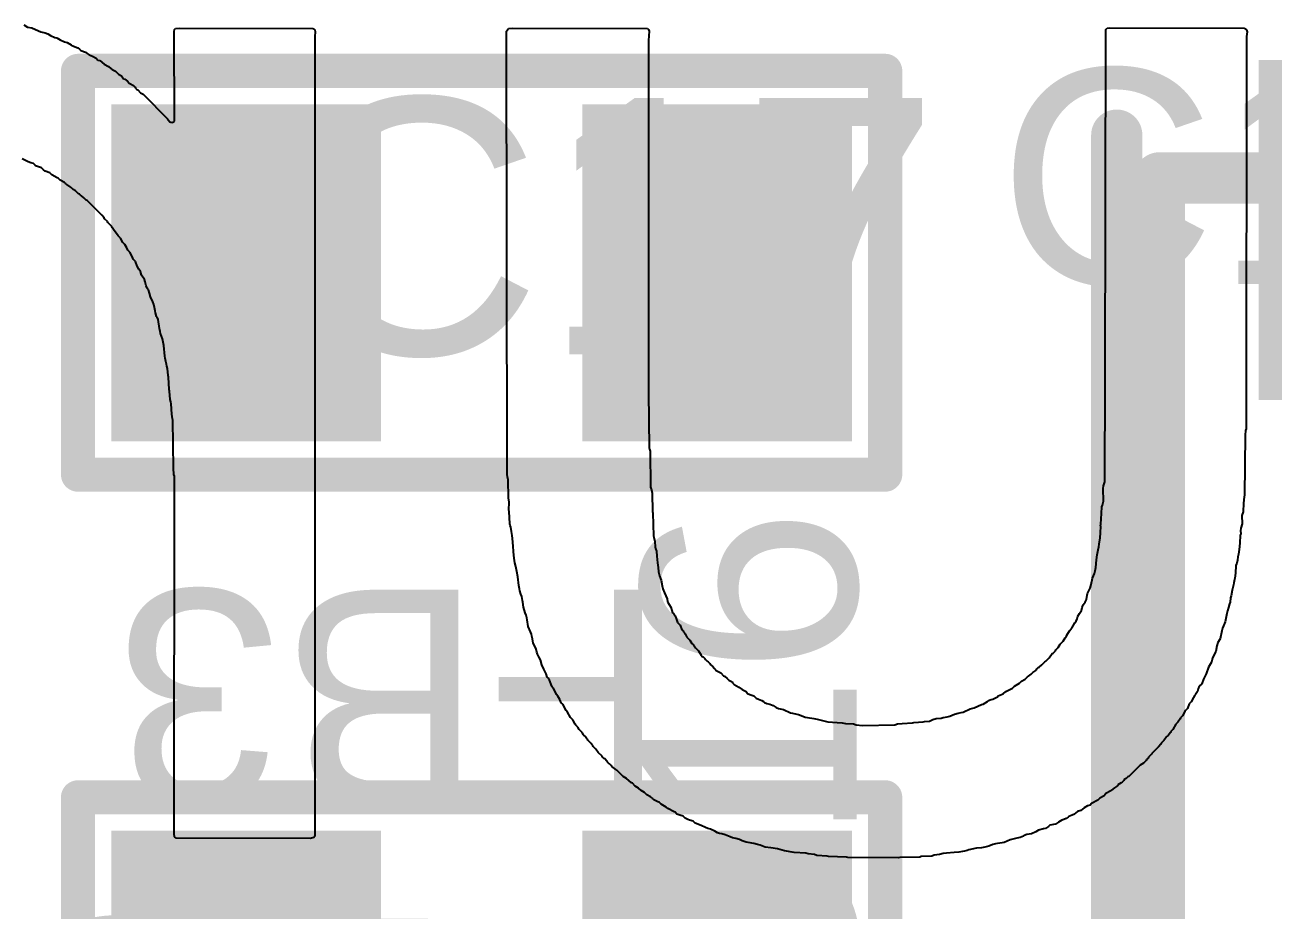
# Model space of a CAD drawing. Header units: inches. Extents: x -0.3 to 12.2, y -3.2 to 4.4.
# Drawn here: x 2.9012 to 3.0473, y 1.8039 to 1.9074 of the extents above; entities that cross this region are included whole.
import ezdxf

# ---------------------------------------------------------------- set-up
doc = ezdxf.new("R2010")
doc.units = ezdxf.units.IN
doc.header["$MEASUREMENT"] = 0
for name, color, linetype in [('Board Layer Stack Bottom Overlay', 54, 'Continuous'), ('Top Assembly', 6, 'Continuous'), ('Top Overlay', 2, 'Continuous'), ('Top Paste', 8, 'Continuous'), ('Top Solder', 216, 'Continuous'), ('TOP_L1', 1, 'Continuous')]:
    doc.layers.add(name, color=color, linetype=linetype)
doc.styles.add('Arial', font='', dxfattribs={"height": 0.2})
doc.styles.get('Arial').set_extended_font_data('Arial')

# ---------------------------------------------------------------- blocks, each defined once
blk = doc.blocks.new('FB0603_304')
at = {"layer": 'Top Paste'}
for points in [[(-0.04134, 0.01772), (-0.01378, 0.01772), (-0.01378, -0.01772), (-0.04134, -0.01772)], [(0.01378, 0.01772), (0.04134, 0.01772), (0.04134, -0.01772), (0.01378, -0.01772)]]:
    blk.add_hatch(color=8, dxfattribs=at).paths.add_polyline_path(points)
at = {"layer": 'Top Solder'}
for points in [[(-0.04334, 0.01972), (-0.01178, 0.01972), (-0.01178, -0.01972), (-0.04334, -0.01972)], [(0.01178, 0.01972), (0.04334, 0.01972), (0.04334, -0.01972), (0.01178, -0.01972)]]:
    blk.add_hatch(color=216, dxfattribs=at).paths.add_polyline_path(points)
at = {"layer": 'TOP_L1'}
for points in [[(-0.04134, 0.01772), (-0.01378, 0.01772), (-0.01378, -0.01772), (-0.04134, -0.01772)], [(0.01378, 0.01772), (0.04134, 0.01772), (0.04134, -0.01772), (0.01378, -0.01772)]]:
    blk.add_hatch(color=1, dxfattribs=at).paths.add_polyline_path(points)
at = {"layer": 'Top Assembly'}
for points in [[(-0.04724, 0.02362, 0.004, 0.004, 0), (-0.04724, -0.02362, 0.004, 0.004, 0)], [(0.04724, 0.02362, 0.004, 0.004, 0), (-0.04724, 0.02362, 0.004, 0.004, 0)], [(0.04724, 0.02362, 0.004, 0.004, 0), (0.04724, -0.02362, 0.004, 0.004, 0)], [(0.04724, -0.02362, 0.004, 0.004, 0), (-0.04724, -0.02362, 0.004, 0.004, 0)]]:
    blk.add_lwpolyline(points, format="xyseb", dxfattribs=at)
for points in [[(-0.04824, 0.02362, 0.002, 0.002, 1), (-0.04624, 0.02362, 0.002, 0.002, 1)], [(-0.04824, 0.02362, 0.002, 0.002, 1), (-0.04624, 0.02362, 0.002, 0.002, 1)], [(0.04624, 0.02362, 0.002, 0.002, 1), (0.04824, 0.02362, 0.002, 0.002, 1)], [(0.04624, 0.02362, 0.002, 0.002, 1), (0.04824, 0.02362, 0.002, 0.002, 1)], [(-0.04824, -0.02362, 0.002, 0.002, 1), (-0.04624, -0.02362, 0.002, 0.002, 1)], [(-0.04824, -0.02362, 0.002, 0.002, 1), (-0.04624, -0.02362, 0.002, 0.002, 1)], [(0.04624, -0.02362, 0.002, 0.002, 1), (0.04824, -0.02362, 0.002, 0.002, 1)], [(0.04624, -0.02362, 0.002, 0.002, 1), (0.04824, -0.02362, 0.002, 0.002, 1)]]:
    blk.add_lwpolyline(points, format="xyseb", close=True, dxfattribs=at)
at = {"layer": 'Top Overlay'}
for points in [[(-0.04724, 0.02362, 0.004, 0.004, 0), (-0.04724, -0.02362, 0.004, 0.004, 0)], [(0.04724, 0.02362, 0.004, 0.004, 0), (-0.04724, 0.02362, 0.004, 0.004, 0)], [(0.04724, 0.02362, 0.004, 0.004, 0), (0.04724, -0.02362, 0.004, 0.004, 0)], [(0.04724, -0.02362, 0.004, 0.004, 0), (-0.04724, -0.02362, 0.004, 0.004, 0)]]:
    blk.add_lwpolyline(points, format="xyseb", dxfattribs=at)
for points in [[(-0.04824, 0.02362, 0.002, 0.002, 1), (-0.04624, 0.02362, 0.002, 0.002, 1)], [(-0.04824, 0.02362, 0.002, 0.002, 1), (-0.04624, 0.02362, 0.002, 0.002, 1)], [(0.04624, 0.02362, 0.002, 0.002, 1), (0.04824, 0.02362, 0.002, 0.002, 1)], [(0.04624, 0.02362, 0.002, 0.002, 1), (0.04824, 0.02362, 0.002, 0.002, 1)], [(-0.04824, -0.02362, 0.002, 0.002, 1), (-0.04624, -0.02362, 0.002, 0.002, 1)], [(-0.04824, -0.02362, 0.002, 0.002, 1), (-0.04624, -0.02362, 0.002, 0.002, 1)], [(0.04624, -0.02362, 0.002, 0.002, 1), (0.04824, -0.02362, 0.002, 0.002, 1)], [(0.04624, -0.02362, 0.002, 0.002, 1), (0.04824, -0.02362, 0.002, 0.002, 1)]]:
    blk.add_lwpolyline(points, format="xyseb", close=True, dxfattribs=at)
at = {"layer": 'Top Assembly', "style": 'Arial'}
blk.add_text('FB3', height=0.03, dxfattribs=at).set_placement((-0.02276, -0.00941))
blk = doc.blocks.new('C0603_401')
at = {"layer": 'Top Paste'}
for points in [[(-0.04134, 0.01772), (-0.01378, 0.01772), (-0.01378, -0.01772), (-0.04134, -0.01772)], [(0.01378, 0.01772), (0.04134, 0.01772), (0.04134, -0.01772), (0.01378, -0.01772)]]:
    blk.add_hatch(color=8, dxfattribs=at).paths.add_polyline_path(points)
at = {"layer": 'Top Solder'}
for points in [[(-0.04334, 0.01972), (-0.01178, 0.01972), (-0.01178, -0.01972), (-0.04334, -0.01972)], [(0.01178, 0.01972), (0.04334, 0.01972), (0.04334, -0.01972), (0.01178, -0.01972)]]:
    blk.add_hatch(color=216, dxfattribs=at).paths.add_polyline_path(points)
at = {"layer": 'TOP_L1'}
for points in [[(-0.04134, 0.01772), (-0.01378, 0.01772), (-0.01378, -0.01772), (-0.04134, -0.01772)], [(0.01378, 0.01772), (0.04134, 0.01772), (0.04134, -0.01772), (0.01378, -0.01772)]]:
    blk.add_hatch(color=1, dxfattribs=at).paths.add_polyline_path(points)
at = {"layer": 'Top Assembly'}
for points in [[(-0.04724, 0.02362, 0.004, 0.004, 0), (0.04724, 0.02362, 0.004, 0.004, 0)], [(-0.04724, -0.02362, 0.004, 0.004, 0), (-0.04724, 0.02362, 0.004, 0.004, 0)], [(0.04724, -0.02362, 0.004, 0.004, 0), (0.04724, 0.02362, 0.004, 0.004, 0)], [(-0.04724, -0.02362, 0.004, 0.004, 0), (0.04724, -0.02362, 0.004, 0.004, 0)]]:
    blk.add_lwpolyline(points, format="xyseb", dxfattribs=at)
for points in [[(-0.04824, 0.02362, 0.002, 0.002, 1), (-0.04624, 0.02362, 0.002, 0.002, 1)], [(-0.04824, 0.02362, 0.002, 0.002, 1), (-0.04624, 0.02362, 0.002, 0.002, 1)], [(0.04624, 0.02362, 0.002, 0.002, 1), (0.04824, 0.02362, 0.002, 0.002, 1)], [(0.04624, 0.02362, 0.002, 0.002, 1), (0.04824, 0.02362, 0.002, 0.002, 1)], [(-0.04824, -0.02362, 0.002, 0.002, 1), (-0.04624, -0.02362, 0.002, 0.002, 1)], [(-0.04824, -0.02362, 0.002, 0.002, 1), (-0.04624, -0.02362, 0.002, 0.002, 1)], [(0.04624, -0.02362, 0.002, 0.002, 1), (0.04824, -0.02362, 0.002, 0.002, 1)], [(0.04624, -0.02362, 0.002, 0.002, 1), (0.04824, -0.02362, 0.002, 0.002, 1)]]:
    blk.add_lwpolyline(points, format="xyseb", close=True, dxfattribs=at)
at = {"layer": 'Top Overlay'}
for points in [[(-0.04724, -0.02362, 0.004, 0.004, 0), (-0.04724, 0.02362, 0.004, 0.004, 0)], [(-0.04724, 0.02362, 0.004, 0.004, 0), (0.04724, 0.02362, 0.004, 0.004, 0)], [(0.04724, -0.02362, 0.004, 0.004, 0), (0.04724, 0.02362, 0.004, 0.004, 0)], [(-0.04724, -0.02362, 0.004, 0.004, 0), (0.04724, -0.02362, 0.004, 0.004, 0)]]:
    blk.add_lwpolyline(points, format="xyseb", dxfattribs=at)
for points in [[(-0.04824, 0.02362, 0.002, 0.002, 1), (-0.04624, 0.02362, 0.002, 0.002, 1)], [(-0.04824, 0.02362, 0.002, 0.002, 1), (-0.04624, 0.02362, 0.002, 0.002, 1)], [(0.04624, 0.02362, 0.002, 0.002, 1), (0.04824, 0.02362, 0.002, 0.002, 1)], [(0.04624, 0.02362, 0.002, 0.002, 1), (0.04824, 0.02362, 0.002, 0.002, 1)], [(-0.04824, -0.02362, 0.002, 0.002, 1), (-0.04624, -0.02362, 0.002, 0.002, 1)], [(-0.04824, -0.02362, 0.002, 0.002, 1), (-0.04624, -0.02362, 0.002, 0.002, 1)], [(0.04624, -0.02362, 0.002, 0.002, 1), (0.04824, -0.02362, 0.002, 0.002, 1)], [(0.04624, -0.02362, 0.002, 0.002, 1), (0.04824, -0.02362, 0.002, 0.002, 1)]]:
    blk.add_lwpolyline(points, format="xyseb", close=True, dxfattribs=at)
at = {"layer": 'Top Assembly', "style": 'Arial'}
blk.add_text('C17', height=0.03, dxfattribs=at).set_placement((-0.0232, -0.00956))
blk = doc.blocks.new('SO8_MUN12AD_DEA_424')
at = {"layer": 'Top Solder'}
blk.add_hatch(color=216, dxfattribs=at).paths.add_polyline_path([(-0.07081, -0.02737), (-0.031, -0.02737), (-0.031, -0.0494), (-0.07081, -0.0494)])
at = {"layer": 'Top Assembly'}
for points in [[(-0.057, -0.061, 0.006, 0.006, 0), (-0.057, 0.061, 0.006, 0.006, 0)], [(0.057, -0.061, 0.006, 0.006, 0), (-0.057, -0.061, 0.006, 0.006, 0)]]:
    blk.add_lwpolyline(points, format="xyseb", dxfattribs=at)
blk.add_lwpolyline([(-0.0585, -0.061, 0.003, 0.003, 1), (-0.0555, -0.061, 0.003, 0.003, 1)], format="xyseb", close=True, dxfattribs=at)
blk.add_lwpolyline([(-0.0585, -0.061, 0.003, 0.003, 1), (-0.0555, -0.061, 0.003, 0.003, 1)], format="xyseb", close=True, dxfattribs=at)
at = {"layer": 'Top Overlay'}
blk.add_lwpolyline([(0.062, -0.066, 0.006, 0.006, 0), (-0.062, -0.066, 0.006, 0.006, 0)], format="xyseb", dxfattribs=at)
blk.add_lwpolyline([(-0.0635, -0.066, 0.003, 0.003, 1), (-0.0605, -0.066, 0.003, 0.003, 1)], format="xyseb", close=True, dxfattribs=at)

msp = doc.modelspace()

# ---------------------------------------------------------------- linework, layer by layer
at = {"layer": 'Board Layer Stack Bottom Overlay'}
for p, q in [((2.90108, 1.90741), (2.9015, 1.90716)), ((2.9015, 1.90716), (2.90199, 1.90707)), ((2.90199, 1.90707), (2.90244, 1.9069)), ((2.90244, 1.9069), (2.90307, 1.90662)), ((2.90307, 1.90662), (2.90355, 1.90648)), ((2.91866, 1.90665), (2.91872, 1.90687)), ((2.91869, 1.89616), (2.91866, 1.90665)), ((2.91872, 1.90687), (2.91883, 1.90699)), ((2.91883, 1.90699), (2.91923, 1.90704)), ((2.91923, 1.90704), (2.93491, 1.90699)), ((2.93491, 1.90699), (2.93511, 1.90684)), ((2.93511, 1.90684), (2.93517, 1.90662)), ((2.93517, 1.90662), (2.93511, 1.90605)), ((2.95755, 1.90667), (2.95781, 1.90699)), ((2.95758, 1.90642), (2.95755, 1.90667)), ((2.95781, 1.90699), (2.95821, 1.90704)), ((2.95821, 1.90704), (2.97406, 1.90699)), ((2.97406, 1.90699), (2.9742, 1.9069)), ((2.9742, 1.9069), (2.97426, 1.90667)), ((2.97426, 1.90667), (2.9742, 1.90559)), ((3.02766, 1.86577), (3.02772, 1.9069)), ((3.02772, 1.9069), (3.02786, 1.90704)), ((3.02786, 1.90704), (3.02817, 1.90707)), ((3.02817, 1.90707), (3.04391, 1.90702)), ((3.04391, 1.90702), (3.04419, 1.90684)), ((3.04419, 1.90684), (3.04425, 1.90662)), ((3.04425, 1.90662), (3.04419, 1.90605)), ((2.90355, 1.90648), (2.90386, 1.90639)), ((2.90386, 1.90639), (2.90418, 1.90619)), ((2.90418, 1.90619), (2.90469, 1.90596)), ((2.90469, 1.90596), (2.90491, 1.90591)), ((2.90491, 1.90591), (2.90531, 1.90568)), ((2.90531, 1.90568), (2.90582, 1.90545)), ((2.90582, 1.90545), (2.90614, 1.90537)), ((2.90614, 1.90537), (2.90659, 1.90508)), ((2.90659, 1.90508), (2.90667, 1.905)), ((2.93511, 1.90605), (2.93514, 1.8125)), ((2.95764, 1.85483), (2.95758, 1.90642)), ((2.9742, 1.90559), (2.9742, 1.86446)), ((3.04419, 1.90605), (3.04414, 1.86014)), ((2.90667, 1.905), (2.90739, 1.90474)), ((2.90739, 1.90474), (2.90758, 1.9046)), ((2.90758, 1.9046), (2.90775, 1.90443)), ((2.90775, 1.90443), (2.90829, 1.90423)), ((2.90829, 1.90423), (2.90849, 1.90409)), ((2.90849, 1.90409), (2.90861, 1.90398)), ((2.90861, 1.90398), (2.90872, 1.90392)), ((2.90872, 1.90392), (2.90912, 1.90375)), ((2.90912, 1.90375), (2.90952, 1.90352)), ((2.90952, 1.90352), (2.90974, 1.90329)), ((2.90974, 1.90329), (2.90997, 1.90324)), ((2.90997, 1.90324), (2.91048, 1.90284)), ((2.91048, 1.90284), (2.91099, 1.90256)), ((2.91099, 1.90256), (2.91128, 1.90227)), ((2.91128, 1.90227), (2.91139, 1.90221)), ((2.91139, 1.90221), (2.91179, 1.90199)), ((2.91179, 1.90199), (2.91213, 1.90165)), ((2.91213, 1.90165), (2.9125, 1.90145)), ((2.9125, 1.90145), (2.91256, 1.90133)), ((2.91256, 1.90133), (2.91275, 1.90113)), ((2.91275, 1.90113), (2.91287, 1.90108)), ((2.91287, 1.90108), (2.91318, 1.90082)), ((2.91318, 1.90082), (2.91338, 1.90062)), ((2.91338, 1.90062), (2.91349, 1.90057)), ((2.91349, 1.90057), (2.91389, 1.90034)), ((2.91389, 1.90034), (2.91409, 1.90014)), ((2.91409, 1.90014), (2.91415, 1.90003)), ((2.91415, 1.90003), (2.91429, 1.89988)), ((2.91429, 1.89988), (2.9144, 1.89983)), ((2.9144, 1.89983), (2.91474, 1.89949)), ((2.91474, 1.89949), (2.91503, 1.89932)), ((2.91503, 1.89932), (2.91506, 1.89929)), ((2.91506, 1.89929), (2.9179, 1.89645)), ((2.9179, 1.89645), (2.91795, 1.89633)), ((2.91795, 1.89633), (2.91815, 1.89608)), ((2.91815, 1.89608), (2.91838, 1.89602)), ((2.91838, 1.89602), (2.91861, 1.89608)), ((2.91861, 1.89608), (2.91869, 1.89616)), ((2.90159, 1.89139), (2.90088, 1.89176)), ((2.90187, 1.89128), (2.90159, 1.89139)), ((2.90219, 1.89119), (2.90187, 1.89128)), ((2.9023, 1.89108), (2.90219, 1.89119)), ((2.90241, 1.89102), (2.9023, 1.89108)), ((2.90253, 1.89091), (2.90241, 1.89102)), ((2.90315, 1.89068), (2.90253, 1.89091)), ((2.90338, 1.89045), (2.90315, 1.89068)), ((2.90358, 1.89031), (2.90338, 1.89045)), ((2.90412, 1.89011), (2.90358, 1.89031)), ((2.90435, 1.88989), (2.90412, 1.89011)), ((2.90497, 1.88954), (2.90435, 1.88989)), ((2.90508, 1.88949), (2.90497, 1.88954)), ((2.90531, 1.88926), (2.90508, 1.88949)), ((2.90582, 1.88898), (2.90531, 1.88926)), ((2.90594, 1.88892), (2.90582, 1.88898)), ((2.90599, 1.88881), (2.90594, 1.88892)), ((2.90611, 1.88875), (2.90599, 1.88881)), ((2.9065, 1.88847), (2.90611, 1.88875)), ((2.90662, 1.88841), (2.9065, 1.88847)), ((2.90685, 1.88818), (2.90662, 1.88841)), ((2.90713, 1.88801), (2.90685, 1.88818)), ((2.90747, 1.88767), (2.90713, 1.88801)), ((2.90758, 1.88761), (2.90747, 1.88767)), ((2.9077, 1.8875), (2.90758, 1.88761)), ((2.90781, 1.88744), (2.9077, 1.8875)), ((2.90807, 1.88719), (2.90781, 1.88744)), ((2.90838, 1.88693), (2.90807, 1.88719)), ((2.90849, 1.88687), (2.90838, 1.88693)), ((2.9102, 1.88517), (2.90849, 1.88687)), ((2.91045, 1.88486), (2.9102, 1.88517)), ((2.91051, 1.88474), (2.91045, 1.88486)), ((2.91085, 1.8844), (2.91051, 1.88474)), ((2.91091, 1.88429), (2.91085, 1.8844)), ((2.91136, 1.88383), (2.91091, 1.88429)), ((2.91142, 1.88372), (2.91136, 1.88383)), ((2.91165, 1.88338), (2.91142, 1.88372)), ((2.91204, 1.88287), (2.91165, 1.88338)), ((2.9121, 1.88276), (2.91204, 1.88287)), ((2.91238, 1.88247), (2.9121, 1.88276)), ((2.91267, 1.88196), (2.91238, 1.88247)), ((2.9129, 1.88173), (2.91267, 1.88196)), ((2.91312, 1.88133), (2.9129, 1.88173)), ((2.91324, 1.88105), (2.91312, 1.88133)), ((2.91346, 1.88082), (2.91324, 1.88105)), ((2.91363, 1.88054), (2.91346, 1.88082)), ((2.91381, 1.88014), (2.91363, 1.88054)), ((2.91386, 1.88003), (2.91381, 1.88014)), ((2.91398, 1.87991), (2.91386, 1.88003)), ((2.91412, 1.87972), (2.91398, 1.87991)), ((2.91432, 1.87918), (2.91412, 1.87972)), ((2.91454, 1.87884), (2.91432, 1.87918)), ((2.91471, 1.87855), (2.91454, 1.87884)), ((2.91483, 1.87815), (2.91471, 1.87855)), ((2.91517, 1.87764), (2.91483, 1.87815)), ((2.91528, 1.87736), (2.91517, 1.87764)), ((2.9154, 1.8769), (2.91528, 1.87736)), ((2.91551, 1.87662), (2.9154, 1.8769)), ((2.91557, 1.87651), (2.91551, 1.87662)), ((2.91565, 1.87642), (2.91557, 1.87651)), ((2.91579, 1.87605), (2.91565, 1.87642)), ((2.91591, 1.8756), (2.91579, 1.87605)), ((2.91616, 1.875), (2.91591, 1.8756)), ((2.91628, 1.87472), (2.91616, 1.875)), ((2.91636, 1.87435), (2.91628, 1.87472)), ((2.91642, 1.87395), (2.91636, 1.87435)), ((2.91648, 1.87372), (2.91642, 1.87395)), ((2.91659, 1.87332), (2.91648, 1.87372)), ((2.91667, 1.87324), (2.91659, 1.87332)), ((2.91679, 1.87295), (2.91667, 1.87324)), ((2.91696, 1.87188), (2.91679, 1.87295)), ((2.91702, 1.87153), (2.91696, 1.87188)), ((2.91707, 1.87131), (2.91702, 1.87153)), ((2.9173, 1.87068), (2.91707, 1.87131)), ((2.91738, 1.87031), (2.9173, 1.87068)), ((2.91744, 1.86992), (2.91738, 1.87031)), ((2.91755, 1.86867), (2.91744, 1.86992)), ((2.91761, 1.86844), (2.91755, 1.86867)), ((2.91767, 1.86804), (2.91761, 1.86844)), ((2.91775, 1.86773), (2.91767, 1.86804)), ((2.91781, 1.8675), (2.91775, 1.86773)), ((2.91787, 1.86722), (2.91781, 1.8675)), ((2.91795, 1.86639), (2.91787, 1.86722)), ((2.91801, 1.86622), (2.91795, 1.86639)), ((2.91807, 1.86475), (2.91801, 1.86622)), ((3.0276, 1.85395), (3.02766, 1.86577)), ((2.91812, 1.86457), (2.91807, 1.86475)), ((2.91818, 1.86361), (2.91812, 1.86457)), ((2.9742, 1.86446), (2.9742, 1.8644)), ((2.9742, 1.8644), (2.97426, 1.85793)), ((2.91827, 1.8633), (2.91818, 1.86361)), ((2.91832, 1.86307), (2.91827, 1.8633)), ((2.91838, 1.86188), (2.91832, 1.86307)), ((2.91846, 1.86134), (2.91838, 1.86188)), ((2.91852, 1.86117), (2.91846, 1.86134)), ((2.91858, 1.85554), (2.91852, 1.86117)), ((3.04408, 1.85997), (3.04402, 1.8594)), ((3.04414, 1.86014), (3.04408, 1.85997)), ((3.04402, 1.8594), (3.04397, 1.85236)), ((2.97426, 1.85793), (2.97431, 1.85776)), ((2.97431, 1.85776), (2.97437, 1.85753)), ((2.97437, 1.85753), (2.97443, 1.85333)), ((2.91863, 1.8548), (2.91858, 1.85554)), ((2.91869, 1.85463), (2.91863, 1.8548)), ((2.91866, 1.81279), (2.91869, 1.85463)), ((2.95769, 1.85455), (2.95764, 1.85483)), ((2.95775, 1.85421), (2.95769, 1.85455)), ((2.95781, 1.8521), (2.95775, 1.85421)), ((3.02746, 1.85347), (3.0276, 1.85395)), ((2.97443, 1.85333), (2.97454, 1.85304)), ((2.97454, 1.85304), (2.9746, 1.85264)), ((2.9746, 1.85264), (2.97465, 1.85048)), ((3.02741, 1.85318), (3.02746, 1.85347)), ((3.02743, 1.85168), (3.02741, 1.85318)), ((2.95786, 1.85159), (2.95781, 1.8521)), ((2.95784, 1.85065), (2.95786, 1.85159)), ((3.02721, 1.85026), (3.02726, 1.85105)), ((3.02726, 1.85105), (3.02732, 1.85122)), ((3.02732, 1.85122), (3.02743, 1.85168)), ((3.04385, 1.85145), (3.0438, 1.85043)), ((3.04391, 1.85219), (3.04385, 1.85145)), ((3.04397, 1.85236), (3.04391, 1.85219)), ((2.95789, 1.85048), (2.95784, 1.85065)), ((2.95795, 1.84906), (2.95789, 1.85048)), ((2.97465, 1.85048), (2.97471, 1.85031)), ((2.97471, 1.85031), (2.97477, 1.84764)), ((3.02715, 1.84901), (3.02721, 1.85026)), ((3.0438, 1.85043), (3.04363, 1.85003)), ((3.04363, 1.85003), (3.04366, 1.84904)), ((2.95801, 1.84884), (2.95795, 1.84906)), ((2.95806, 1.84867), (2.95801, 1.84884)), ((2.95815, 1.84813), (2.95806, 1.84867)), ((2.95821, 1.84767), (2.95815, 1.84813)), ((3.02709, 1.84884), (3.02715, 1.84901)), ((3.02715, 1.84878), (3.02709, 1.84884)), ((3.02709, 1.84798), (3.02715, 1.84878)), ((3.04351, 1.84855), (3.04348, 1.84824)), ((3.04348, 1.84824), (3.04351, 1.84787)), ((3.04366, 1.84904), (3.04351, 1.84855)), ((2.95826, 1.84733), (2.95821, 1.84767)), ((2.95832, 1.84688), (2.95826, 1.84733)), ((2.95843, 1.84534), (2.95832, 1.84688)), ((2.97477, 1.84764), (2.97482, 1.84747)), ((2.97482, 1.84747), (2.97491, 1.84699)), ((2.97491, 1.84699), (2.97497, 1.84637)), ((3.02689, 1.84637), (3.02695, 1.84665)), ((3.02695, 1.84665), (3.02704, 1.84742)), ((3.02704, 1.84742), (3.02709, 1.84798)), ((3.0434, 1.84679), (3.04334, 1.84605)), ((3.04346, 1.8477), (3.0434, 1.84679)), ((3.04351, 1.84787), (3.04346, 1.8477)), ((2.95849, 1.84477), (2.95843, 1.84534)), ((2.97497, 1.84637), (2.97502, 1.84614)), ((2.97502, 1.84614), (2.97511, 1.84583)), ((2.97511, 1.84583), (2.97517, 1.84526)), ((2.97517, 1.84526), (2.97525, 1.84449)), ((3.02661, 1.84483), (3.02672, 1.8454)), ((3.02672, 1.8454), (3.02684, 1.84602)), ((3.02684, 1.84602), (3.02689, 1.84637)), ((3.04317, 1.8452), (3.04312, 1.8448)), ((3.04326, 1.84551), (3.04317, 1.8452)), ((3.04334, 1.84605), (3.04326, 1.84551)), ((2.95855, 1.84449), (2.95849, 1.84477)), ((2.95866, 1.84404), (2.95855, 1.84449)), ((2.95877, 1.84347), (2.95866, 1.84404)), ((2.97525, 1.84449), (2.97531, 1.84392)), ((2.97531, 1.84392), (2.97536, 1.84341)), ((3.02647, 1.84355), (3.02653, 1.84395)), ((3.02653, 1.84395), (3.02661, 1.84483)), ((3.04295, 1.84418), (3.04289, 1.84327)), ((3.04306, 1.84446), (3.04295, 1.84418)), ((3.04312, 1.8448), (3.04306, 1.84446)), ((2.95889, 1.84284), (2.95877, 1.84347)), ((2.959, 1.84182), (2.95889, 1.84284)), ((2.97536, 1.84341), (2.97548, 1.84296)), ((2.97548, 1.84296), (2.97568, 1.84247)), ((2.97568, 1.84247), (2.97579, 1.84179)), ((3.02601, 1.84196), (3.02616, 1.84267)), ((3.02616, 1.84267), (3.02638, 1.84324)), ((3.02638, 1.84324), (3.02647, 1.84355)), ((3.04277, 1.84253), (3.04272, 1.84213)), ((3.04283, 1.8427), (3.04277, 1.84253)), ((3.04289, 1.84327), (3.04283, 1.8427)), ((2.95909, 1.84145), (2.959, 1.84182)), ((2.95914, 1.84122), (2.95909, 1.84145)), ((2.95926, 1.84083), (2.95914, 1.84122)), ((2.95937, 1.84054), (2.95926, 1.84083)), ((2.97579, 1.84179), (2.97588, 1.84142)), ((2.97588, 1.84142), (2.97605, 1.84097)), ((2.97605, 1.84097), (2.97636, 1.84026)), ((3.02553, 1.84068), (3.02559, 1.84091)), ((3.02559, 1.84091), (3.0259, 1.84151)), ((3.0259, 1.84151), (3.02601, 1.84196)), ((3.04249, 1.84128), (3.04238, 1.8406)), ((3.04266, 1.84191), (3.04249, 1.84128)), ((3.04272, 1.84213), (3.04266, 1.84191)), ((2.95943, 1.84009), (2.95937, 1.84054)), ((2.95948, 1.83986), (2.95943, 1.84009)), ((2.95954, 1.83929), (2.95948, 1.83986)), ((2.97636, 1.84026), (2.97641, 1.83992)), ((2.97641, 1.83992), (2.97681, 1.83929)), ((3.02496, 1.83926), (3.02508, 1.83955)), ((3.02508, 1.83955), (3.0253, 1.83989)), ((3.0253, 1.83989), (3.02545, 1.8402)), ((3.02545, 1.8402), (3.02553, 1.84068)), ((3.04221, 1.83969), (3.04209, 1.83924)), ((3.04226, 1.83986), (3.04221, 1.83969)), ((3.04232, 1.84037), (3.04226, 1.83986)), ((3.04238, 1.8406), (3.04232, 1.84037)), ((2.95974, 1.83864), (2.95954, 1.83929)), ((2.95985, 1.83835), (2.95974, 1.83864)), ((2.95994, 1.83804), (2.95985, 1.83835)), ((2.96, 1.83781), (2.95994, 1.83804)), ((2.97681, 1.83929), (2.9769, 1.83892)), ((2.9769, 1.83892), (2.97701, 1.83864)), ((2.97701, 1.83864), (2.97715, 1.8385)), ((2.97715, 1.8385), (2.97721, 1.83838)), ((2.97721, 1.83838), (2.97732, 1.83827)), ((2.97732, 1.83827), (2.97741, 1.83796)), ((2.97741, 1.83796), (2.97758, 1.8375)), ((3.02425, 1.83764), (3.02437, 1.83793)), ((3.02437, 1.83793), (3.02445, 1.83824)), ((3.02445, 1.83824), (3.02465, 1.83855)), ((3.02465, 1.83855), (3.02488, 1.83889)), ((3.02488, 1.83889), (3.02496, 1.83926)), ((3.04181, 1.83816), (3.04172, 1.83779)), ((3.04187, 1.83855), (3.04181, 1.83816)), ((3.04195, 1.83887), (3.04187, 1.83855)), ((3.04209, 1.83924), (3.04195, 1.83887)), ((2.96011, 1.83702), (2.96, 1.83781)), ((2.96036, 1.83642), (2.96011, 1.83702)), ((2.96048, 1.83614), (2.96036, 1.83642)), ((2.97758, 1.8375), (2.97789, 1.83719)), ((2.97789, 1.83719), (2.97809, 1.83665)), ((2.97809, 1.83665), (2.97823, 1.83651)), ((2.97823, 1.83651), (2.97829, 1.83639)), ((3.02317, 1.836), (3.02346, 1.83651)), ((3.02346, 1.83651), (3.02368, 1.83674)), ((3.02368, 1.83674), (3.02374, 1.83685)), ((3.02374, 1.83685), (3.02408, 1.83747)), ((3.02408, 1.83747), (3.02425, 1.83764)), ((3.0413, 1.83651), (3.0411, 1.83557)), ((3.04138, 1.83682), (3.0413, 1.83651)), ((3.0415, 1.8371), (3.04138, 1.83682)), ((3.04167, 1.83756), (3.0415, 1.8371)), ((3.04172, 1.83779), (3.04167, 1.83756)), ((2.96054, 1.83591), (2.96048, 1.83614)), ((2.96059, 1.83557), (2.96054, 1.83591)), ((2.96068, 1.83509), (2.96059, 1.83557)), ((2.96093, 1.83466), (2.96068, 1.83509)), ((2.97829, 1.83639), (2.9784, 1.83628)), ((2.9784, 1.83628), (2.97846, 1.83617)), ((2.97846, 1.83617), (2.97869, 1.83577)), ((2.97869, 1.83577), (2.97903, 1.83543)), ((2.97903, 1.83543), (2.97926, 1.83503)), ((2.97926, 1.83503), (2.97945, 1.83489)), ((3.02215, 1.83458), (3.02238, 1.83497)), ((3.02238, 1.83497), (3.02272, 1.83532)), ((3.02272, 1.83532), (3.02295, 1.83571)), ((3.02295, 1.83571), (3.02312, 1.83588)), ((3.02312, 1.83588), (3.02317, 1.836)), ((3.04084, 1.83514), (3.04073, 1.83475)), ((3.0411, 1.83557), (3.04084, 1.83514)), ((2.96105, 1.83438), (2.96093, 1.83466)), ((2.96113, 1.83401), (2.96105, 1.83438)), ((2.96119, 1.83378), (2.96113, 1.83401)), ((2.96133, 1.83347), (2.96119, 1.83378)), ((2.97945, 1.83489), (2.97968, 1.83455)), ((2.97968, 1.83455), (2.98005, 1.83418)), ((2.98005, 1.83418), (2.98034, 1.83367)), ((2.98034, 1.83367), (2.98048, 1.83353)), ((2.98048, 1.83353), (2.98059, 1.83347)), ((3.02107, 1.83338), (3.02144, 1.83387)), ((3.02144, 1.83387), (3.02155, 1.83392)), ((3.02155, 1.83392), (3.02181, 1.83418)), ((3.02181, 1.83418), (3.02187, 1.83429)), ((3.02187, 1.83429), (3.02215, 1.83458)), ((3.04059, 1.83409), (3.04022, 1.83338)), ((3.04073, 1.83475), (3.04059, 1.83409)), ((2.96156, 1.83313), (2.96133, 1.83347)), ((2.9617, 1.83253), (2.96156, 1.83313)), ((2.96193, 1.83202), (2.9617, 1.83253)), ((2.98059, 1.83347), (2.98079, 1.83327)), ((2.98079, 1.83327), (2.98085, 1.83316)), ((2.98085, 1.83316), (2.98105, 1.83296)), ((2.98105, 1.83296), (2.98116, 1.8329)), ((2.98116, 1.8329), (2.98136, 1.8327)), ((2.98136, 1.8327), (2.98141, 1.83259)), ((2.98141, 1.83259), (2.98156, 1.83245)), ((2.98156, 1.83245), (2.98167, 1.83239)), ((2.98167, 1.83239), (2.98193, 1.83213)), ((2.98193, 1.83213), (2.98198, 1.83202)), ((3.01959, 1.83196), (3.01965, 1.83208)), ((3.01965, 1.83208), (3.01979, 1.83222)), ((3.01979, 1.83222), (3.01991, 1.83228)), ((3.01991, 1.83228), (3.02022, 1.83253)), ((3.02022, 1.83253), (3.02059, 1.8329)), ((3.02059, 1.8329), (3.0207, 1.83296)), ((3.0207, 1.83296), (3.02101, 1.83327)), ((3.02101, 1.83327), (3.02107, 1.83338)), ((3.03973, 1.83228), (3.03945, 1.83148)), ((3.04008, 1.83284), (3.03973, 1.83228)), ((3.04016, 1.83316), (3.04008, 1.83284)), ((3.04022, 1.83338), (3.04016, 1.83316)), ((2.96221, 1.83151), (2.96193, 1.83202)), ((2.96232, 1.83111), (2.96221, 1.83151)), ((2.96244, 1.831), (2.96232, 1.83111)), ((2.9625, 1.83088), (2.96244, 1.831)), ((2.96261, 1.83077), (2.9625, 1.83088)), ((2.96269, 1.83057), (2.96261, 1.83077)), ((2.96278, 1.83026), (2.96269, 1.83057)), ((2.98198, 1.83202), (2.98212, 1.83188)), ((2.98212, 1.83188), (2.98264, 1.83159)), ((2.98264, 1.83159), (2.98298, 1.83125)), ((2.98298, 1.83125), (2.98309, 1.8312)), ((2.98309, 1.8312), (2.9834, 1.83094)), ((2.9834, 1.83094), (2.9836, 1.83074)), ((2.9836, 1.83074), (2.98397, 1.83054)), ((3.01763, 1.8304), (3.01786, 1.83063)), ((3.01786, 1.83063), (3.01826, 1.83086)), ((3.01826, 1.83086), (3.01854, 1.83114)), ((3.01854, 1.83114), (3.01866, 1.8312)), ((3.01866, 1.8312), (3.01897, 1.83145)), ((3.01897, 1.83145), (3.01917, 1.83165)), ((3.01917, 1.83165), (3.01928, 1.83171)), ((3.01928, 1.83171), (3.0194, 1.83182)), ((3.0194, 1.83182), (3.01951, 1.83188)), ((3.01951, 1.83188), (3.01959, 1.83196)), ((3.03914, 1.83088), (3.03894, 1.83034)), ((3.03945, 1.83148), (3.03914, 1.83088)), ((2.96289, 1.82997), (2.96278, 1.83026)), ((2.96301, 1.82986), (2.96289, 1.82997)), ((2.96329, 1.82935), (2.96301, 1.82986)), ((2.9634, 1.82907), (2.96329, 1.82935)), ((2.98397, 1.83054), (2.98403, 1.83043)), ((2.98403, 1.83043), (2.98423, 1.83023)), ((2.98423, 1.83023), (2.98474, 1.82995)), ((2.98474, 1.82995), (2.98514, 1.82966)), ((2.98514, 1.82966), (2.98562, 1.82941)), ((2.98562, 1.82941), (2.98568, 1.82929)), ((2.98568, 1.82929), (2.98576, 1.82921)), ((2.98576, 1.82921), (2.98604, 1.82909)), ((3.01513, 1.82892), (3.0157, 1.82915)), ((3.0157, 1.82915), (3.01601, 1.82941)), ((3.01601, 1.82941), (3.01678, 1.82983)), ((3.01678, 1.82983), (3.01701, 1.83006)), ((3.01701, 1.83006), (3.01763, 1.8304)), ((3.03843, 1.82943), (3.0382, 1.82909)), ((3.03851, 1.82975), (3.03843, 1.82943)), ((3.03863, 1.83003), (3.03851, 1.82975)), ((3.03894, 1.83034), (3.03863, 1.83003)), ((2.96357, 1.82889), (2.9634, 1.82907)), ((2.9638, 1.8285), (2.96357, 1.82889)), ((2.96397, 1.8281), (2.9638, 1.8285)), ((2.96414, 1.82793), (2.96397, 1.8281)), ((2.96454, 1.82719), (2.96414, 1.82793)), ((2.98604, 1.82909), (2.9865, 1.82892)), ((2.9865, 1.82892), (2.98678, 1.82864)), ((2.98678, 1.82864), (2.98707, 1.82853)), ((2.98707, 1.82853), (2.98744, 1.82838)), ((2.98744, 1.82838), (2.98764, 1.82824)), ((2.98764, 1.82824), (2.98775, 1.82813)), ((2.98775, 1.82813), (2.98803, 1.82801)), ((2.98803, 1.82801), (2.9884, 1.82793)), ((2.9884, 1.82793), (2.98877, 1.82779)), ((2.98877, 1.82779), (2.98911, 1.82756)), ((3.01229, 1.8275), (3.01315, 1.8279)), ((3.01315, 1.8279), (3.01337, 1.82796)), ((3.01337, 1.82796), (3.01388, 1.82824)), ((3.01388, 1.82824), (3.014, 1.82836)), ((3.014, 1.82836), (3.01428, 1.82847)), ((3.01428, 1.82847), (3.01451, 1.82853)), ((3.01451, 1.82853), (3.01502, 1.82881)), ((3.01502, 1.82881), (3.01513, 1.82892)), ((3.03749, 1.82799), (3.03729, 1.82745)), ((3.03772, 1.82821), (3.03749, 1.82799)), ((3.038, 1.82872), (3.03772, 1.82821)), ((3.03812, 1.82901), (3.038, 1.82872)), ((3.0382, 1.82909), (3.03812, 1.82901)), ((2.96471, 1.82702), (2.96454, 1.82719)), ((2.96505, 1.8264), (2.96471, 1.82702)), ((2.96534, 1.82611), (2.96505, 1.8264)), ((2.98911, 1.82756), (2.9894, 1.82745)), ((2.9894, 1.82745), (2.98999, 1.8273)), ((2.98999, 1.8273), (2.99082, 1.82693)), ((2.99082, 1.82693), (2.99104, 1.82688)), ((2.99104, 1.82688), (2.99153, 1.82679)), ((2.99153, 1.82679), (2.99175, 1.82674)), ((2.99175, 1.82674), (2.99204, 1.82662)), ((2.99204, 1.82662), (2.99252, 1.82642)), ((2.99252, 1.82642), (2.99332, 1.82631)), ((2.99332, 1.82631), (2.99354, 1.82625)), ((2.99354, 1.82625), (2.99391, 1.82617)), ((3.00746, 1.82614), (3.00786, 1.82625)), ((3.00786, 1.82625), (3.00843, 1.82631)), ((3.00843, 1.82631), (3.00866, 1.82637)), ((3.00866, 1.82637), (3.00914, 1.82645)), ((3.00914, 1.82645), (3.00945, 1.82654)), ((3.00945, 1.82654), (3.01002, 1.82676)), ((3.01002, 1.82676), (3.01042, 1.82688)), ((3.01042, 1.82688), (3.01079, 1.82696)), ((3.01079, 1.82696), (3.01102, 1.82702)), ((3.01102, 1.82702), (3.01184, 1.82739)), ((3.01184, 1.82739), (3.01229, 1.8275)), ((3.03641, 1.82622), (3.03613, 1.82583)), ((3.03647, 1.82634), (3.03641, 1.82622)), ((3.0367, 1.82657), (3.03647, 1.82634)), ((3.03698, 1.82708), (3.0367, 1.82657)), ((3.03704, 1.82719), (3.03698, 1.82708)), ((3.03729, 1.82745), (3.03704, 1.82719)), ((2.96562, 1.8256), (2.96534, 1.82611)), ((2.96568, 1.82549), (2.96562, 1.8256)), ((2.9659, 1.82526), (2.96568, 1.82549)), ((2.96607, 1.82497), (2.9659, 1.82526)), ((2.96642, 1.82463), (2.96607, 1.82497)), ((2.99391, 1.82617), (2.99425, 1.82611)), ((2.99425, 1.82611), (2.99454, 1.82605)), ((2.99454, 1.82605), (2.99519, 1.82586)), ((2.99519, 1.82586), (2.99627, 1.8258)), ((2.99627, 1.8258), (2.99684, 1.82574)), ((2.99684, 1.82574), (2.99724, 1.82569)), ((2.99724, 1.82569), (2.9982, 1.82563)), ((2.9982, 1.82563), (2.99849, 1.82551)), ((2.99849, 1.82551), (2.99923, 1.82546)), ((2.99923, 1.82546), (3.00303, 1.82551)), ((3.00303, 1.82551), (3.00332, 1.82563)), ((3.00332, 1.82563), (3.00388, 1.82569)), ((3.00388, 1.82569), (3.00508, 1.82574)), ((3.00508, 1.82574), (3.00525, 1.8258)), ((3.00525, 1.8258), (3.00633, 1.82586)), ((3.00633, 1.82586), (3.0065, 1.82591)), ((3.0065, 1.82591), (3.00707, 1.82597)), ((3.00707, 1.82597), (3.00746, 1.82614)), ((3.03533, 1.82475), (3.03527, 1.82463)), ((3.03556, 1.82497), (3.03533, 1.82475)), ((3.0359, 1.8256), (3.03556, 1.82497)), ((3.03613, 1.82583), (3.0359, 1.8256)), ((2.96659, 1.82435), (2.96642, 1.82463)), ((2.96687, 1.82407), (2.96659, 1.82435)), ((2.96693, 1.82395), (2.96687, 1.82407)), ((2.96704, 1.82384), (2.96693, 1.82395)), ((2.9671, 1.82372), (2.96704, 1.82384)), ((2.96749, 1.82333), (2.9671, 1.82372)), ((2.96755, 1.82321), (2.96749, 1.82333)), ((3.03414, 1.82327), (3.03388, 1.82296)), ((3.0342, 1.82338), (3.03414, 1.82327)), ((3.03451, 1.8237), (3.0342, 1.82338)), ((3.03476, 1.82401), (3.03451, 1.8237)), ((3.03482, 1.82412), (3.03476, 1.82401)), ((3.03491, 1.82421), (3.03482, 1.82412)), ((3.03502, 1.82426), (3.03491, 1.82421)), ((3.03527, 1.82463), (3.03502, 1.82426)), ((2.96767, 1.8231), (2.96755, 1.82321)), ((2.96772, 1.82299), (2.96767, 1.8231)), ((2.96798, 1.82273), (2.96772, 1.82299)), ((2.96823, 1.82242), (2.96798, 1.82273)), ((2.96829, 1.8223), (2.96823, 1.82242)), ((2.96875, 1.82185), (2.96829, 1.8223)), ((2.9688, 1.82174), (2.96875, 1.82185)), ((3.03306, 1.82208), (3.03272, 1.82174)), ((3.03312, 1.82219), (3.03306, 1.82208)), ((3.03388, 1.82296), (3.03312, 1.82219)), ((2.96894, 1.82159), (2.9688, 1.82174)), ((2.96906, 1.82154), (2.96894, 1.82159)), ((2.96931, 1.82128), (2.96906, 1.82154)), ((2.96937, 1.82117), (2.96931, 1.82128)), ((2.96951, 1.82103), (2.96937, 1.82117)), ((2.96963, 1.82097), (2.96951, 1.82103)), ((2.96982, 1.82077), (2.96963, 1.82097)), ((2.96988, 1.82066), (2.96982, 1.82077)), ((2.97036, 1.82029), (2.96988, 1.82066)), ((3.03172, 1.8208), (3.03042, 1.81949)), ((3.03212, 1.82103), (3.03172, 1.8208)), ((3.03243, 1.82134), (3.03212, 1.82103)), ((3.03249, 1.82145), (3.03243, 1.82134)), ((3.03266, 1.82162), (3.03249, 1.82145)), ((3.03272, 1.82174), (3.03266, 1.82162)), ((2.97048, 1.82023), (2.97036, 1.82029)), ((2.97122, 1.81949), (2.97048, 1.82023)), ((2.97161, 1.81926), (2.97122, 1.81949)), ((2.97187, 1.81901), (2.97161, 1.81926)), ((2.97218, 1.81875), (2.97187, 1.81901)), ((3.02982, 1.81901), (3.02962, 1.81881)), ((3.02988, 1.81912), (3.02982, 1.81901)), ((3.03008, 1.81926), (3.02988, 1.81912)), ((3.03019, 1.81932), (3.03008, 1.81926)), ((3.0303, 1.81944), (3.03019, 1.81932)), ((3.03042, 1.81949), (3.0303, 1.81944)), ((2.9723, 1.8187), (2.97218, 1.81875)), ((2.97264, 1.81836), (2.9723, 1.8187)), ((2.97303, 1.81813), (2.97264, 1.81836)), ((2.97332, 1.81784), (2.97303, 1.81813)), ((2.97372, 1.81762), (2.97332, 1.81784)), ((2.974, 1.81733), (2.97372, 1.81762)), ((3.02772, 1.81748), (3.02766, 1.81736)), ((3.02832, 1.81779), (3.02772, 1.81748)), ((3.0284, 1.81787), (3.02832, 1.81779)), ((3.02874, 1.81816), (3.0284, 1.81787)), ((3.02908, 1.81838), (3.02874, 1.81816)), ((3.02914, 1.8185), (3.02908, 1.81838)), ((3.02951, 1.81875), (3.02914, 1.8185)), ((3.02962, 1.81881), (3.02951, 1.81875)), ((2.9744, 1.81711), (2.974, 1.81733)), ((2.97465, 1.81696), (2.9744, 1.81711)), ((2.97471, 1.81685), (2.97465, 1.81696)), ((2.9748, 1.81676), (2.97471, 1.81685)), ((2.97519, 1.81654), (2.9748, 1.81676)), ((2.97548, 1.81642), (2.97519, 1.81654)), ((2.97565, 1.81625), (2.97548, 1.81642)), ((2.97627, 1.81591), (2.97565, 1.81625)), ((3.02559, 1.81603), (3.02519, 1.8158)), ((3.02587, 1.81614), (3.02559, 1.81603)), ((3.02604, 1.81631), (3.02587, 1.81614)), ((3.02678, 1.81671), (3.02604, 1.81631)), ((3.02701, 1.81694), (3.02678, 1.81671)), ((3.02752, 1.81722), (3.02701, 1.81694)), ((3.02766, 1.81736), (3.02752, 1.81722)), ((2.97644, 1.81574), (2.97627, 1.81591)), ((2.97718, 1.81534), (2.97644, 1.81574)), ((2.9773, 1.81529), (2.97718, 1.81534)), ((2.97749, 1.81509), (2.9773, 1.81529)), ((2.97786, 1.81495), (2.97749, 1.81509)), ((2.97826, 1.81483), (2.97786, 1.81495)), ((2.97849, 1.81461), (2.97826, 1.81483)), ((2.97877, 1.81444), (2.97849, 1.81461)), ((3.02309, 1.81455), (3.0228, 1.81444)), ((3.0232, 1.81466), (3.02309, 1.81455)), ((3.02332, 1.81472), (3.0232, 1.81466)), ((3.0234, 1.8148), (3.02332, 1.81472)), ((3.02377, 1.81495), (3.0234, 1.8148)), ((3.02405, 1.81506), (3.02377, 1.81495)), ((3.02422, 1.81523), (3.02405, 1.81506)), ((3.02442, 1.81537), (3.02422, 1.81523)), ((3.02479, 1.81552), (3.02442, 1.81537)), ((3.02519, 1.8158), (3.02479, 1.81552)), ((2.979, 1.81438), (2.97877, 1.81444)), ((2.9794, 1.81427), (2.979, 1.81438)), ((2.97965, 1.81401), (2.9794, 1.81427)), ((2.98036, 1.81375), (2.97965, 1.81401)), ((2.98085, 1.8135), (2.98036, 1.81375)), ((2.98113, 1.81338), (2.98085, 1.8135)), ((2.98144, 1.8133), (2.98113, 1.81338)), ((2.98195, 1.81307), (2.98144, 1.8133)), ((2.98227, 1.81287), (2.98195, 1.81307)), ((3.01982, 1.81321), (3.01951, 1.81302)), ((3.02042, 1.81336), (3.01982, 1.81321)), ((3.02065, 1.81341), (3.02042, 1.81336)), ((3.02099, 1.81364), (3.02065, 1.81341)), ((3.02118, 1.81378), (3.02099, 1.81364)), ((3.02184, 1.81392), (3.02118, 1.81378)), ((3.02218, 1.81415), (3.02184, 1.81392)), ((3.02258, 1.81438), (3.02218, 1.81415)), ((3.0228, 1.81444), (3.02258, 1.81438)), ((2.91869, 1.81242), (2.91866, 1.81279)), ((2.91889, 1.81228), (2.91869, 1.81242)), ((2.93463, 1.81222), (2.91889, 1.81228)), ((2.93503, 1.81233), (2.93463, 1.81222)), ((2.93514, 1.8125), (2.93503, 1.81233)), ((2.98249, 1.81282), (2.98227, 1.81287)), ((2.98278, 1.81276), (2.98249, 1.81282)), ((2.98315, 1.81267), (2.98278, 1.81276)), ((2.98374, 1.81242), (2.98315, 1.81267)), ((2.98403, 1.81231), (2.98374, 1.81242)), ((2.9844, 1.81222), (2.98403, 1.81231)), ((2.98485, 1.81211), (2.9844, 1.81222)), ((2.98516, 1.81196), (2.98485, 1.81211)), ((2.98562, 1.81179), (2.98516, 1.81196)), ((2.98585, 1.81174), (2.98562, 1.81179)), ((2.9865, 1.81165), (2.98585, 1.81174)), ((2.98695, 1.81154), (2.9865, 1.81165)), ((3.01479, 1.81159), (3.01448, 1.81151)), ((3.01502, 1.81165), (3.01479, 1.81159)), ((3.01559, 1.81171), (3.01502, 1.81165)), ((3.01582, 1.81177), (3.01559, 1.81171)), ((3.01653, 1.81208), (3.01582, 1.81177)), ((3.01698, 1.81219), (3.01653, 1.81208)), ((3.01732, 1.81225), (3.01698, 1.81219)), ((3.01769, 1.81233), (3.01732, 1.81225)), ((3.01809, 1.8125), (3.01769, 1.81233)), ((3.01817, 1.81259), (3.01809, 1.8125)), ((3.01846, 1.8127), (3.01817, 1.81259)), ((3.019, 1.81279), (3.01846, 1.8127)), ((3.01951, 1.81302), (3.019, 1.81279)), ((2.98727, 1.81145), (2.98695, 1.81154)), ((2.98783, 1.81123), (2.98727, 1.81145)), ((2.98849, 1.81114), (2.98783, 1.81123)), ((2.98928, 1.81103), (2.98849, 1.81114)), ((2.99011, 1.81077), (2.98928, 1.81103)), ((2.99124, 1.8106), (2.99011, 1.81077)), ((2.99261, 1.81049), (2.99124, 1.8106)), ((2.99289, 1.81043), (2.99261, 1.81049)), ((2.9936, 1.81035), (2.99289, 1.81043)), ((2.99389, 1.81023), (2.9936, 1.81035)), ((2.99508, 1.81017), (2.99389, 1.81023)), ((2.99525, 1.81012), (2.99508, 1.81017)), ((2.99735, 1.81006), (2.99525, 1.81012)), ((3.0061, 1.81012), (3.00593, 1.81006)), ((3.00735, 1.81017), (3.0061, 1.81012)), ((3.00763, 1.81029), (3.00735, 1.81017)), ((3.00826, 1.81035), (3.00763, 1.81029)), ((3.00866, 1.81046), (3.00826, 1.81035)), ((3.00906, 1.81052), (3.00866, 1.81046)), ((3.00996, 1.81057), (3.00906, 1.81052)), ((3.01053, 1.81063), (3.00996, 1.81057)), ((3.01093, 1.81069), (3.01053, 1.81063)), ((3.01116, 1.81074), (3.01093, 1.81069)), ((3.01147, 1.81083), (3.01116, 1.81074)), ((3.0117, 1.81088), (3.01147, 1.81083)), ((3.01258, 1.81108), (3.0117, 1.81088)), ((3.01315, 1.81114), (3.01258, 1.81108)), ((3.01354, 1.8112), (3.01315, 1.81114)), ((3.01403, 1.81134), (3.01354, 1.8112)), ((3.01448, 1.81151), (3.01403, 1.81134)), ((2.99752, 1.81), (2.99735, 1.81006)), ((3.00343, 1.80995), (2.99752, 1.81)), ((3.0036, 1.81), (3.00343, 1.80995)), ((3.00593, 1.81006), (3.0036, 1.81))]:
    msp.add_line(p, q, dxfattribs=at)

# ---------------------------------------------------------------- block references
for name, p, rotation in [('SO8_MUN12AD_DEA_424', (3.095, 1.83252), 270), ('FB0603_304', (2.95465, 1.79342), 180)]:
    msp.add_blockref(name, p, dxfattribs=dict(rotation=rotation))
msp.add_blockref('C0603_401', (2.95465, 1.87842))

# ---------------------------------------------------------------- texts
at = {"layer": 'Top Overlay', "style": 'Arial'}
msp.add_text('C17', height=0.025197, dxfattribs=at).set_placement((3.01515, 1.87709))
for s, rotation, p in [('C16', 90, (2.99854, 1.78636)), ('FB3', 180, (2.97633, 1.84133))]:
    msp.add_text(s, height=0.025197, rotation=rotation, dxfattribs=at).set_placement(p)

doc.saveas('drawing.dxf')
